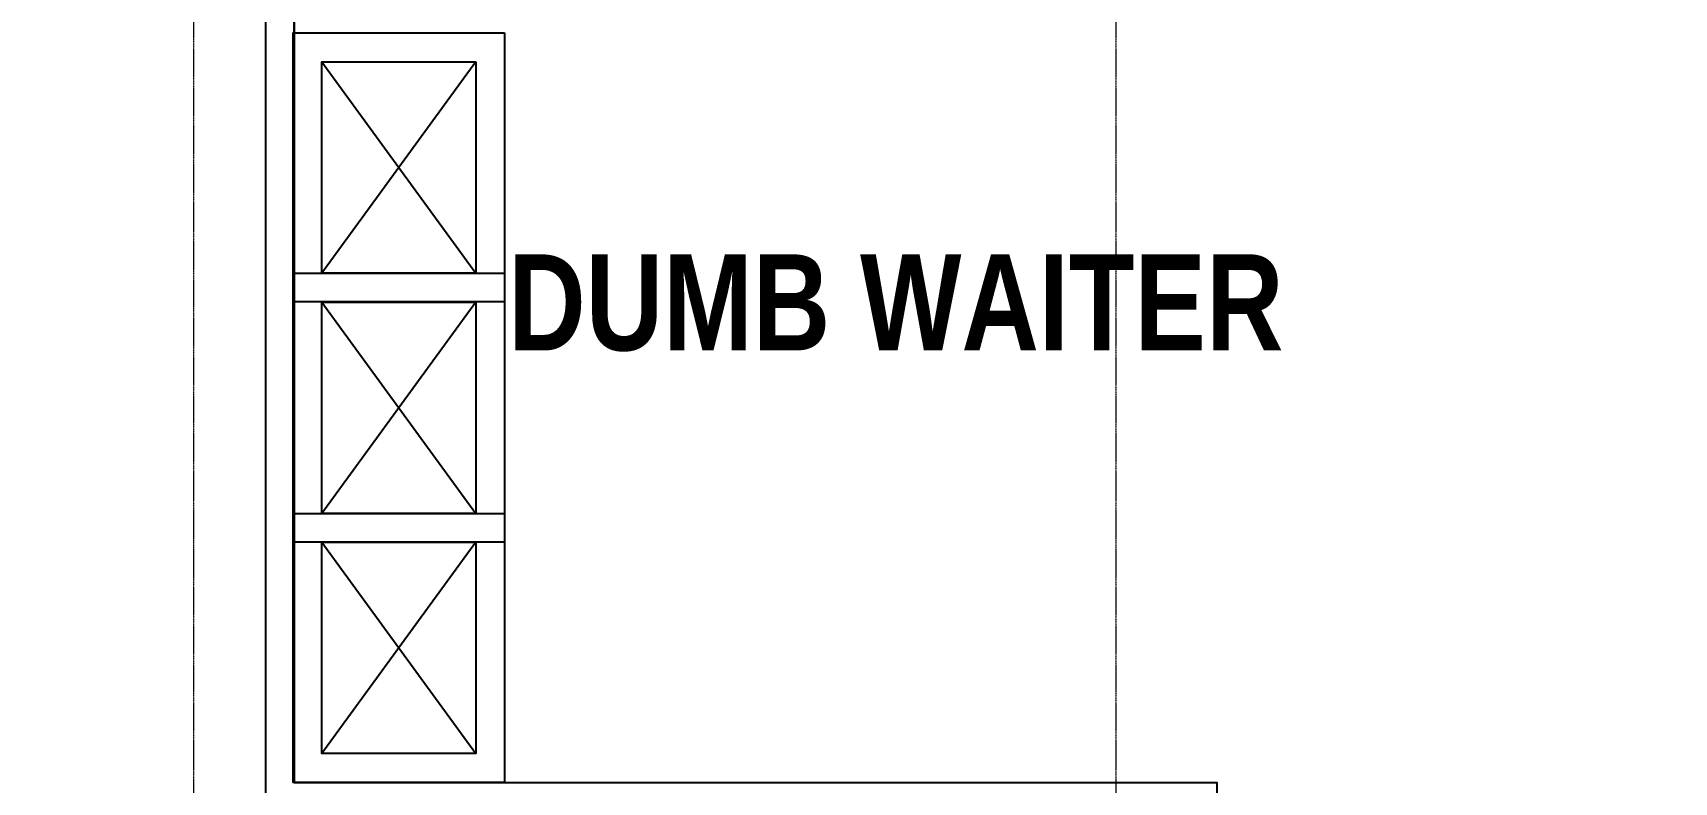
# Model space of a CAD drawing. Header units: millimetres. Extents: x -635893 to 717484, y -2208734 to -1504611.
# Drawn here: x 370367 to 387448, y -1606155 to -1598355 of the extents above; entities that cross this region are included whole.
import ezdxf

# ---------------------------------------------------------------- set-up
doc = ezdxf.new("R2010")
doc.units = ezdxf.units.MM
doc.linetypes.add('IDA - Grid Line', pattern=[3500, 2000, -500, 500, -500])
doc.layers.add('000_CTCI_CSA', color=7, linetype='Continuous')
doc.layers.add('0_FIRE', color=1, linetype='Continuous')
doc.layers.add('A-_ANOTGRID_E', color=7, linetype='Continuous', lineweight=9)
doc.styles.add('Site Area', font='arial.ttf', dxfattribs={"width": 0.8})

# ---------------------------------------------------------------- blocks, each defined once
blk = doc.blocks.new('dumb waiter')
at = {"color": 252}
for p, q in [((300, 300), (2500, 1900)), ((300, 1900), (2500, 300))]:
    blk.add_line(p, q, dxfattribs=at)
for points in [[(0, 2200), (2800, 2200), (2800, 0), (0, 0)], [(300, 1900), (2500, 1900), (2500, 300), (300, 300)]]:
    blk.add_lwpolyline(points, close=True, dxfattribs=at)

msp = doc.modelspace()

# ---------------------------------------------------------------- linework, layer by layer
at = {"layer": '000_CTCI_CSA', "color": 252, "elevation": 0}
for points in [[(295738.439, -1589068.253), (293588.368, -1589067.802), (293588.233, -1546157.405), (363487.786, -1546157.798), (363487.786, -1561947.72), (370688.235, -1561947.722), (370688.232, -1570157.798), (373088.233, -1570157.798), (373088.233, -1606157.798), (382688.235, -1606157.798), (382688.233, -1625257.592), (387448.233, -1625257.591), (387448.231, -1640057.013), (313387.786, -1640057.014), (313388.233, -1606157.014)], [(295738.439, -1588767.797), (293888.367, -1588767.802), (293888.234, -1546457.407), (363187.786, -1546457.796), (363187.786, -1562247.72), (370388.234, -1562247.722), (370388.232, -1570457.798), (372788.233, -1570457.798), (372788.233, -1606457.798), (382388.235, -1606457.798), (382388.233, -1625557.592), (387148.233, -1625557.591), (387148.232, -1639757.013), (313687.786, -1639757.014), (313687.788, -1606157.014)]]:
    msp.add_lwpolyline(points, dxfattribs=at)
at = {"layer": '0_FIRE', "color": 252, "elevation": 0}
msp.add_lwpolyline([(373088.233, -1606153.809), (373088.225, -1570157.406), (370688.246, -1570157.406)], dxfattribs=at)
at = {"layer": 'A-_ANOTGRID_E', "color": 252, "linetype": 'IDA - Grid Line', "ltscale": 0.005}
for p, q in [((372038.233, -1526391.214, 0), (372038.233, -1656232.42, 0)), ((381638.233, -1526391.214, 0), (381638.233, -1656232.42, 0))]:
    msp.add_line(p, q, dxfattribs=at)

# ---------------------------------------------------------------- block references
at = {"color": 252, "rotation": 270}
for p in [(373075.886, -1598357.015, 0), (373075.895, -1600857.406, 0), (373075.895, -1603357.406, 0)]:
    msp.add_blockref('dumb waiter', p, dxfattribs=at)

# ---------------------------------------------------------------- texts
at = {"color": 252, "insert": (375313.612, -1600661.284, 0), "char_height": 1000, "attachment_point": 1, "style": 'Site Area'}
msp.add_mtext_dynamic_manual_height_columns('{\\fArial|b1|i0|c0|p34;DUMB WAITER}', width=8048.00691, gutter_width=24254.764, heights=[0], dxfattribs=at)

doc.saveas('drawing.dxf')
